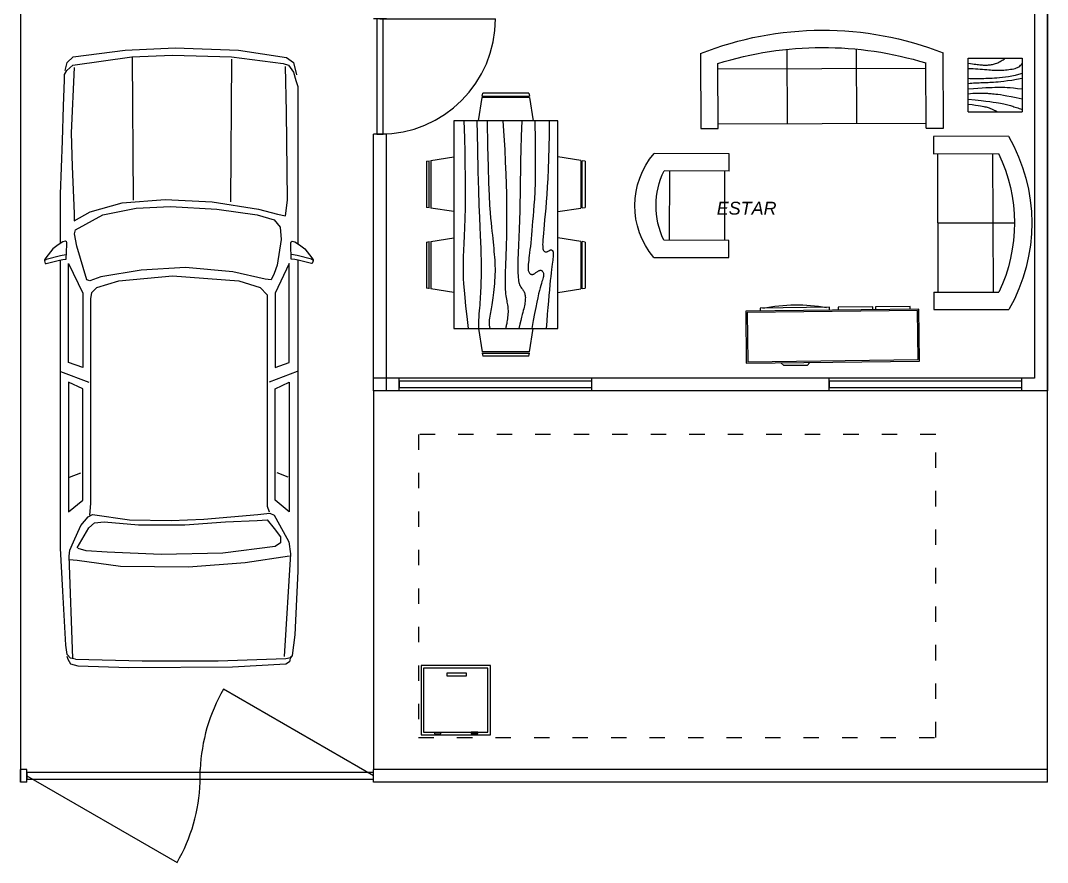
# Model space of a CAD drawing. Header units: millimetres. Extents: x 14669 to 29415, y 2716 to 7684.
# Drawn here: x 16208 to 17008, y 2716 to 3372 of the extents above; entities that cross this region are included whole.
import ezdxf

# ---------------------------------------------------------------- set-up
doc = ezdxf.new("R2010")
doc.units = ezdxf.units.MM
doc.linetypes.add('ACAD_ISO03W100', pattern=[30, 12, -18])
for name, color, linetype in [('linderos', 2, 'Continuous'), ('muebles', 1, 'Continuous'), ('muros_carga', 3, 'Continuous'), ('puertas', 2, 'Continuous'), ('ventanas', 1, 'Continuous')]:
    doc.layers.add(name, color=color, linetype=linetype)
doc.styles.add('CUADRO1', font='ariali.ttf', dxfattribs={"height": 1})

# ---------------------------------------------------------------- blocks, each defined once
blk = doc.blocks.new('Sofa - Roundback 7 ft.')
at = {"linetype": 'Continuous'}
for p, q in [((-12.00002, -32.4421), (-12.00003, -6.5971)), ((11.99997, -32.4421), (11.99998, -6.5971)), ((-36.000027, -34), (-36.000027, -11.4696)), ((-35.999844, -13.3819), (35.9998, -13.3819)), ((35.99998, -34), (35.99998, -11.4696)), ((-36.000027, -32.4421), (35.99998, -32.4421))]:
    blk.add_line(p, q, dxfattribs=at)
for points in [[(-36.000027, -34), (-42.000027, -34), (-42.000027, -8)], [(41.99998, -8), (41.99998, -34), (35.99998, -34)]]:
    blk.add_lwpolyline(points, dxfattribs=at)
for centre, radius, start, end in [((0, -114.25), 114.25, 68.43141, 111.5686), ((-0.00001, -127.1968), 121.1968, 72.72033, 107.2797)]:
    blk.add_arc(centre, radius, start, end, dxfattribs=at)
blk = doc.blocks.new('puerta 90 cm')
at = {"layer": 'puertas'}
blk.add_line((4022.33, 1290.63), (4112.33, 1290.63), dxfattribs=at)
blk.add_lwpolyline([(4019.83, 1290.63), (4019.83, 1200.63), (4024.83, 1200.63), (4024.83, 1290.63)], close=True, dxfattribs=at)
blk.add_arc((4022.33, 1290.63), 90, 270, 0, dxfattribs=at)
at = {"layer": 'ventanas'}
for p, q in [((4027.33, 1290.63), (4017.33, 1290.63)), ((4027.33, 1200.63), (4017.33, 1200.63))]:
    blk.add_line(p, q, dxfattribs=at)
blk = doc.blocks.new('saguan')
at = {"layer": 'puertas'}
for p, q in [((4272.52, 868.6), (4155.61, 936.1)), ((4002.52, 863.6), (4002.52, 873.6)), ((4137.52, 863.6), (4137.52, 873.6)), ((4272.52, 863.6), (4272.52, 873.6)), ((4002.52, 868.6), (4119.43, 801.1))]:
    blk.add_line(p, q, dxfattribs=at)
blk.add_lwpolyline([(4002.52, 866.1), (4272.52, 866.1), (4272.52, 871.1), (4002.52, 871.1)], close=True, dxfattribs=at)
for centre, start, end in [((4272.51, 868.4), 149.92575, 177.79494), ((4002.53, 868.79), 329.92575, 357.79494)]:
    blk.add_arc(centre, 135.09, start, end, dxfattribs=at)
blk = doc.blocks.new('CHFA03PL')
at = {"color": 0, "linetype": 'ByBlock'}
for points in [[(-1.6511, 1.2645), (-1.6727, 1.2583), (-1.6727, 1.2524), (-1.6599, 1.1996), (-1.6461, 1.1477), (-1.6421, 1.1214), (-1.6393, 1.0948), (-1.5249, 1.0912), (-1.5083, 1.0912), (-1.5023, 1.0937), (-1.4974, 1.1008), (-1.5023, 1.1214), (-1.527, 1.1586), (-1.5584, 1.1996), (-1.6285, 1.2535), (-1.6433, 1.2645), (-1.65, 1.2645), (-1.6373, 1.2524), (-1.6086, 1.1394), (-1.6008, 1.0971)], [(-4.7544, 1.024), (-4.7472, 1.0626), (-4.7192, 1.0884), (-4.6452, 1.0971), (-4.2256, 1.123), (-3.8908, 1.1401), (-3.4536, 1.1401), (-1.6449, 1.1401)], [(-2.5141, 1.1397), (-2.5976, 0.9197)], [(-1.5147, 1.1401), (-1.3757, 1.1401), (-1.1323, 1.1399), (-0.7157, 1.1239), (-0.4448, 1.1156), (-0.2398, 1.1076), (-0.2001, 1.1076), (-0.1671, 1.0914), (-0.1274, 1.0432), (-0.0613, 0.5829), (-0.048, 0.2681), (-0.0613, -0.1922), (-0.1141, -0.5957), (-0.1274, -0.636), (-0.1802, -0.6764), (-0.2463, -0.6927), (-0.2927, -0.7087), (-1.5182, -0.7087)], [(-4.7356, -0.652), (-4.7761, -0.6449), (-4.7933, -0.6168), (-4.8165, -0.2013), (-4.8221, 0.6085), (-4.8107, 1.0029), (-4.7933, 1.0592), (-4.7588, 1.0802), (-4.7356, 1.0873)], [(-4.7472, 1.045), (-3.9515, 1.0733), (-3.9052, 1.0663), (-3.842, 1.0381), (-3.715, 0.9817), (-3.6457, 0.9254), (-3.6285, 0.8902), (-3.669, 0.6014), (-3.6746, 0.2775), (-3.6632, 0.0241), (-3.6285, -0.3984), (-3.6169, -0.4901), (-3.6343, -0.5253), (-3.7092, -0.5674), (-3.842, -0.6378), (-3.9341, -0.652), (-4.7356, -0.6026)], [(-3.9515, -0.6449), (-4.0034, -0.2999), (-4.038, 0.1437), (-4.0322, 0.6719), (-3.9861, 1.0098), (-3.9803, 1.0733)], [(-3.3368, 1.069), (-3.3046, 0.9826)], [(-0.1437, 1.034), (-0.655, 1.0573), (-0.9172, 1.0496), (-1.2813, 1.034), (-1.339, 1.034), (-1.2686, 0.9092), (-1.1984, 0.6595), (-1.1727, 0.3239), (-1.192, -0.0429), (-1.2495, -0.4021), (-1.2879, -0.5502), (-1.3006, -0.6126), (-1.1791, -0.6282), (-0.489, -0.6204), (-0.1373, -0.6126)], [(-0.1694, 1.1042), (-0.1055, 1.0887), (-0.0608, 1.0418), (-0.0096, 0.636), (0.0096, 0.2459), (-0.0096, -0.2459), (-0.0671, -0.6204), (-0.1055, -0.6751), (-0.2014, -0.6986)], [(-1.6457, -0.7087), (-4.0689, -0.7087), (-4.2881, -0.6995), (-4.5656, -0.6851), (-4.727, -0.6659), (-4.7448, -0.6515), (-4.7527, -0.6154), (-4.7703, -0.0886), (-4.7703, 0.5029), (-4.7588, 1.024)], [(-3.888, 1.0098), (-3.7322, 0.9183), (-3.692, 0.876), (-3.6862, 0.7985), (-3.7092, 0.531), (-3.7092, 0.1718), (-3.6862, -0.1448), (-3.6746, -0.3913), (-3.669, -0.4688), (-3.738, -0.5253), (-3.8015, -0.5745), (-3.8476, -0.5745), (-3.8764, -0.5322), (-3.9285, -0.1238), (-3.9399, 0.355), (-3.9227, 0.7775), (-3.9111, 0.9394), (-3.8938, 1.0029)], [(-1.8005, 0.9355), (-1.5371, 1.0139), (-1.4407, 1.0297), (-1.4085, 1.0219), (-1.2928, 0.81), (-1.2413, 0.5509), (-1.2285, 0.2841), (-1.2478, -0.0769), (-1.2928, -0.3909), (-1.3313, -0.5244), (-1.3892, -0.5715), (-1.4856, -0.5793), (-1.6848, -0.5479), (-1.7492, -0.5244), (-1.8005, -0.5008), (-1.7942, -0.4537), (-1.7363, -0.2027), (-1.7041, 0.1663), (-1.7234, 0.5116), (-1.7749, 0.8257), (-1.8071, 0.9119), (-1.8005, 0.9355)], [(-3.6324, 0.9119), (-3.5426, 0.9042), (-1.9485, 0.9042), (-1.897, 0.8962), (-1.8584, 0.8571), (-1.8071, 0.6844), (-1.7685, 0.2683), (-1.8071, -0.2498), (-1.8584, -0.4144), (-1.9163, -0.4695), (-3.5619, -0.4695), (-3.6068, -0.4851)], [(-0.0671, 0.5813), (-1.1791, 0.5735)], [(-0.0799, -0.1913), (-1.192, -0.1835)], [(-3.3368, -0.6344), (-3.3046, -0.5479)], [(-2.5141, -0.705), (-2.5976, -0.4851)], [(-1.6511, -0.8278), (-1.6727, -0.8216), (-1.6727, -0.8157), (-1.6599, -0.7629), (-1.6461, -0.711), (-1.6421, -0.6847), (-1.6393, -0.6581), (-1.5249, -0.6545), (-1.5083, -0.6545), (-1.5023, -0.657), (-1.4974, -0.6641), (-1.5023, -0.6847), (-1.527, -0.7219), (-1.5584, -0.7629), (-1.6285, -0.8168), (-1.6433, -0.8278), (-1.65, -0.8278), (-1.6373, -0.8157), (-1.6086, -0.7027), (-1.6008, -0.6604)]]:
    blk.add_lwpolyline(points, dxfattribs=at)
for points in [[(-2.5976, 1.0768), (-3.6068, 1.0768), (-3.5167, 0.9668), (-2.6491, 0.9668)], [(-2.4433, 1.0768), (-1.6721, 1.0768), (-1.9033, 0.9668), (-2.4819, 0.9668)], [(-2.5976, -0.6421), (-3.6068, -0.6421), (-3.5167, -0.5322), (-2.6491, -0.5322)], [(-2.4433, -0.6421), (-1.6721, -0.6421), (-1.9033, -0.5322), (-2.4819, -0.5322)]]:
    blk.add_lwpolyline(points, close=True, dxfattribs=at)
blk = doc.blocks.new('tapa cisterna')
at = {"layer": 'puertas'}
for points in [[(7509.55, 6224.15), (7563.55, 6224.15), (7563.55, 6278.15), (7509.55, 6278.15)], [(7511.55, 6226.15), (7561.55, 6226.15), (7561.55, 6276.15), (7511.55, 6276.15)], [(7529.82, 6272.32), (7544.76, 6272.32), (7544.76, 6269.86), (7529.82, 6269.86)], [(7519.94, 6224.96), (7524.94, 6224.96), (7524.94, 6225.96), (7519.94, 6225.96)], [(7548.73, 6225.11), (7553.73, 6225.11), (7553.73, 6226.11), (7548.73, 6226.11)]]:
    blk.add_lwpolyline(points, close=True, dxfattribs=at)
blk = doc.blocks.new('sillon sencillo Roundback')
at = {"linetype": 'Continuous'}
for p, q in [((-1587.2, -510.5), (-1654.8, -510.5)), ((-1649.1, -582.5), (-1649.1, -510.5)), ((-1591.9, -582.5), (-1591.9, -510.5)), ((-1587.2, -582.5), (-1654.8, -582.5))]:
    blk.add_line(p, q, dxfattribs=at)
for points in [[(-1665.2, -492.5), (-1587.2, -492.5), (-1587.2, -510.5)], [(-1587.2, -582.5), (-1587.2, -600.5), (-1665.2, -600.5)]]:
    blk.add_lwpolyline(points, dxfattribs=at)
for centre, radius, start, end in [((-1601.5, -546.5), 83.5, 139.7034, 220.2963), ((-1579.9, -546.5), 83.1, 154.3191, 205.6787)]:
    blk.add_arc(centre, radius, start, end, dxfattribs=at)
blk = doc.blocks.new('Dining Set - 36 x 72 in.')
at = {"linetype": 'Continuous'}
for p, q in [((-22.2343, 26.00059), (-23.4847, 17.99762)), ((-22.2304, 26), (-5.7608, 26)), ((-22, 27.5), (-22.1562, 26.50042)), ((-5.8416, 26.5), (-22.1534, 26.5)), ((-22, 27.5), (-6, 27.5)), ((-5.8437, 26.49966), (-6, 27.5)), ((-4.5152, 17.99762), (-5.7655, 25.99926)), ((5.7657, 26.00059), (4.5153, 17.99762)), ((5.7696, 26), (22.2392, 26)), ((6, 27.5), (5.8438, 26.50042)), ((22.1584, 26.5), (5.8466, 26.5)), ((6, 27.5), (22, 27.5)), ((22.1563, 26.49966), (22, 27.5)), ((23.4848, 17.99762), (22.2345, 25.99926)), ((36, 18), (-36, 18)), ((-36, 18), (-36, -18)), ((36, -18), (36, 18)), ((-45.5, 8), (-44.5004, 8.15617)), ((-45.5, 8), (-45.5, -8)), ((-44.5, -8.15843), (-44.5, 8.15338)), ((-44.0006, 8.23428), (-35.9976, 9.48474)), ((-44, 8.23041), (-44, -8.23915)), ((44.0006, 8.23428), (35.9976, 9.48474)), ((44, 8.23041), (44, -8.23915)), ((44.5, -8.15843), (44.5, 8.15338)), ((45.5, 8), (44.5005, 8.15617)), ((45.5, 8), (45.5, -8)), ((-44.4997, -8.15631), (-45.5, -8)), ((-35.9976, -9.48476), (-43.9993, -8.2345)), ((35.9976, -9.48476), (43.9993, -8.2345)), ((44.4997, -8.15631), (45.5, -8)), ((-36, -18), (36, -18)), ((-22.2343, -26.0006), (-23.4847, -17.99762)), ((-4.5152, -17.99762), (-5.7655, -25.99928)), ((5.7657, -26.0006), (4.5153, -17.99762)), ((23.4848, -17.99762), (22.2345, -25.99928)), ((-22.2304, -26), (-5.7608, -26)), ((-22, -27.5), (-22.1562, -26.50044)), ((-5.8416, -26.5), (-22.1534, -26.5)), ((-22, -27.5), (-6, -27.5)), ((-5.8437, -26.49967), (-6, -27.5)), ((5.7696, -26), (22.2392, -26)), ((6, -27.5), (5.8438, -26.50044)), ((22.1584, -26.5), (5.8466, -26.5)), ((6, -27.5), (22, -27.5)), ((22.1563, -26.49967), (22, -27.5))]:
    blk.add_line(p, q, dxfattribs=at)
for points in [[(-36, 15), (-31.1772, 14.97754), (-26.8079, 14.91406), (-22.8538, 14.81543), (-19.276, 14.6875), (-16.0362, 14.53613), (-13.0957, 14.36718), (-10.4159, 14.18652), (-7.9583, 14), (-5.6904, 13.81315), (-3.6035, 13.63021), (-1.6954, 13.45508), (0.0365, 13.29166), (1.5945, 13.14388), (2.9811, 13.01562), (4.1988, 12.9108), (5.25, 12.83333), (6.1393, 12.78613), (6.8802, 12.76823), (7.4883, 12.77767), (7.9792, 12.8125), (8.3685, 12.87077), (8.6719, 12.95052), (8.9049, 13.0498), (9.0833, 13.16666), (9.2205, 13.29899), (9.3216, 13.44401), (9.3895, 13.59879), (9.4271, 13.76041), (9.4373, 13.92594), (9.4232, 14.09245), (9.3875, 14.257), (9.3333, 14.41666), (9.2638, 14.56917), (9.1836, 14.71484), (9.0975, 14.85465), (9.0104, 14.98958), (8.9272, 15.1206), (8.8529, 15.2487), (8.7922, 15.37483), (8.75, 15.5), (8.7305, 15.62467), (8.7344, 15.74739), (8.7617, 15.86621), (8.8125, 15.97916), (8.8867, 16.08431), (8.9844, 16.17968), (9.1055, 16.26334), (9.25, 16.33333), (9.4189, 16.38802), (9.6172, 16.42708), (9.8506, 16.45052), (10.125, 16.45833), (10.4463, 16.45052), (10.8203, 16.42708), (11.2529, 16.38802), (11.75, 16.33333), (12.3184, 16.26318), (12.9694, 16.17838), (13.7151, 16.07991), (14.5677, 15.96875), (15.5395, 15.84586), (16.6426, 15.71224), (17.8893, 15.56884), (19.2917, 15.41666), (20.859, 15.25667), (22.5879, 15.08984), (24.4721, 14.91715), (26.5052, 14.73958), (28.6809, 14.5581), (30.9929, 14.3737), (33.4347, 14.18733), (36, 14)], [(-36, 10), (-28.9766, 10.14274), (-23.1725, 10.20442), (-18.4241, 10.19775), (-14.5677, 10.13541), (-11.4399, 10.03011), (-8.877, 9.89453), (-6.7154, 9.74137), (-4.7917, 9.58333), (-2.9698, 9.43082), (-1.2246, 9.28515), (0.4415, 9.14534), (2.026, 9.01041), (3.5266, 8.87939), (4.9408, 8.7513), (6.266, 8.62516), (7.5, 8.5), (8.6411, 8.37549), (9.6914, 8.2539), (10.6538, 8.13818), (11.5312, 8.03125), (12.3267, 7.93603), (13.043, 7.85547), (13.6831, 7.79248), (14.25, 7.75), (14.7471, 7.7303), (15.1797, 7.73307), (15.5537, 7.75732), (15.875, 7.80208), (16.1494, 7.86637), (16.3828, 7.94922), (16.5811, 8.04964), (16.75, 8.16666), (16.8944, 8.29915), (17.0143, 8.44531), (17.1089, 8.60319), (17.1771, 8.77083), (17.218, 8.94629), (17.2305, 9.1276), (17.2137, 9.31282), (17.1667, 9.5), (17.0895, 9.6875), (16.987, 9.875), (16.8649, 10.0625), (16.7292, 10.25), (16.5856, 10.4375), (16.4401, 10.625), (16.2985, 10.8125), (16.1667, 11), (16.05, 11.18733), (15.9518, 11.3737), (15.8752, 11.5581), (15.8229, 11.73958), (15.798, 11.91715), (15.8034, 12.08984), (15.842, 12.25667), (15.9167, 12.41666), (16.0295, 12.56836), (16.1784, 12.70833), (16.3605, 12.83268), (16.5729, 12.9375), (16.8127, 13.01888), (17.0768, 13.07291), (17.3625, 13.0957), (17.6667, 13.08333), (17.9894, 13.03312), (18.3418, 12.94726), (18.7382, 12.82918), (19.1927, 12.68229), (19.7195, 12.51001), (20.3327, 12.31575), (21.0465, 12.10294), (21.875, 11.875), (22.8357, 11.63354), (23.959, 11.37304), (25.2786, 11.08618), (26.8282, 10.76562), (28.6414, 10.40405), (30.752, 9.99414), (33.1936, 9.52856), (36, 9)], [(-36, 5.5), (-30.7157, 5.3348), (-26.069, 5.20963), (-21.9946, 5.11767), (-18.4271, 5.05208), (-15.3009, 5.00602), (-12.5508, 4.97265), (-10.1112, 4.94515), (-7.9167, 4.91666), (-5.909, 4.88167), (-4.0586, 4.83984), (-2.3429, 4.79215), (-0.7396, 4.73958), (0.7739, 4.6831), (2.22, 4.6237), (3.6213, 4.56233), (5, 4.5), (6.373, 4.43782), (7.7344, 4.3776), (9.0723, 4.32129), (10.375, 4.27083), (11.6309, 4.22819), (12.8281, 4.19531), (13.9551, 4.17415), (15, 4.16666), (15.954, 4.17448), (16.819, 4.19791), (17.6001, 4.23698), (18.3021, 4.29166), (18.9299, 4.36198), (19.4883, 4.44791), (19.9823, 4.54948), (20.4167, 4.66666), (20.7969, 4.79899), (21.1302, 4.94401), (21.4245, 5.09879), (21.6875, 5.26041), (21.9271, 5.42594), (22.1511, 5.59245), (22.3672, 5.757), (22.5834, 5.91666), (22.8065, 6.06868), (23.0404, 6.21093), (23.2879, 6.34147), (23.5521, 6.45833), (23.8358, 6.55957), (24.142, 6.64323), (24.4735, 6.70735), (24.8334, 6.75), (25.2235, 6.76969), (25.642, 6.76692), (26.0858, 6.74267), (26.5521, 6.69791), (27.0379, 6.63362), (27.5404, 6.55078), (28.0565, 6.45036), (28.5834, 6.33333), (29.1242, 6.19987), (29.7071, 6.04687), (30.3661, 5.87044), (31.1354, 5.66666), (32.0493, 5.43164), (33.142, 5.16146), (34.4475, 4.85221), (36, 4.5)], [(-36, -1), (-30.7915, -0.6591), (-26.0195, -0.38216), (-21.6519, -0.16284), (-17.6563, 0.00521), (-14.0005, 0.12833), (-10.6523, 0.21289), (-7.5796, 0.26522), (-4.75, 0.29166), (-2.134, 0.29793), (0.2878, 0.28711), (2.5317, 0.26163), (4.6146, 0.22396), (6.5529, 0.17651), (8.3633, 0.12174), (10.0623, 0.06209), (11.6667, 0), (13.1899, -0.06201), (14.6341, -0.1211), (15.9982, -0.17432), (17.2813, -0.21875), (18.4823, -0.25147), (19.6003, -0.26953), (20.6343, -0.27002), (21.5834, -0.25), (22.4481, -0.20768), (23.2357, -0.14584), (23.9549, -0.06836), (24.6146, 0.02083), (25.2235, 0.11784), (25.7904, 0.21875), (26.3241, 0.31966), (26.8334, 0.41666), (27.3265, 0.50618), (27.8099, 0.58593), (28.2894, 0.65397), (28.7709, 0.70833), (29.2601, 0.74707), (29.763, 0.76823), (30.2855, 0.76985), (30.8334, 0.75), (31.4088, 0.70784), (31.9994, 0.64713), (32.589, 0.57275), (33.1615, 0.48958), (33.7008, 0.4025), (34.1908, 0.3164), (34.6153, 0.23616), (34.9584, 0.16666), (35.2099, 0.11165), (35.3848, 0.07031), (35.504, 0.04069), (35.5886, 0.02083), (35.6594, 0.00879), (35.7377, 0.0026), (35.8442, 0.00032), (36, 0)], [(-36, -6.5), (-27.1843, -6.31267), (-20.084, -6.1263), (-14.469, -5.9419), (-10.1094, -5.76042), (-6.7752, -5.58285), (-4.2363, -5.41016), (-2.2629, -5.24333), (-0.625, -5.08334), (0.8708, -4.93099), (2.2715, -4.78646), (3.5872, -4.64974), (4.8281, -4.52084), (6.0046, -4.39974), (7.127, -4.28646), (8.2053, -4.18099), (9.25, -4.08334), (10.2705, -3.99382), (11.2734, -3.91407), (12.2647, -3.84603), (13.25, -3.79167), (14.2354, -3.75293), (15.2266, -3.73177), (16.2295, -3.73015), (17.25, -3.75), (18.2912, -3.79248), (19.3451, -3.85547), (20.4009, -3.93604), (21.4479, -4.03125), (22.4754, -4.13819), (23.4727, -4.25391), (24.4289, -4.37549), (25.3334, -4.5), (26.1785, -4.62492), (26.9694, -4.74935), (27.7145, -4.87281), (28.4219, -4.99479), (29.1, -5.11483), (29.7572, -5.23242), (30.4016, -5.34709), (31.0417, -5.45834), (31.6837, -5.56437), (32.3262, -5.65821), (32.9658, -5.73153), (33.599, -5.77604), (34.2224, -5.78345), (34.8327, -5.74545), (35.4264, -5.65373), (36, -5.5)], [(-36, -10), (-26.4022, -9.81299), (-18.4675, -9.62891), (-11.9839, -9.45069), (-6.7396, -9.28125), (-2.5226, -9.12354), (0.8789, -8.98047), (3.6769, -8.85498), (6.0833, -8.75), (8.2767, -8.66765), (10.3021, -8.60677), (12.1712, -8.56543), (13.8958, -8.54167), (15.4876, -8.53353), (16.9583, -8.53907), (18.3197, -8.55632), (19.5834, -8.58334), (20.7616, -8.61841), (21.8685, -8.66081), (22.9188, -8.71004), (23.9271, -8.76563), (24.9081, -8.82707), (25.8763, -8.89388), (26.8465, -8.96558), (27.8334, -9.04167), (28.8474, -9.12118), (29.8828, -9.20117), (30.93, -9.27824), (31.9792, -9.34896), (33.0205, -9.40991), (34.0443, -9.45768), (35.0407, -9.48885), (36, -9.5)], [(-36, -14.5), (-30.0881, -14.33513), (-25.0332, -14.21224), (-20.7312, -14.12647), (-17.0781, -14.07292), (-13.97, -14.04671), (-11.3027, -14.04297), (-8.9724, -14.05681), (-6.875, -14.08334), (-4.9224, -14.11833), (-3.0905, -14.16016), (-1.3709, -14.20785), (0.2448, -14.26042), (1.7647, -14.3169), (3.1973, -14.3763), (4.5507, -14.43767), (5.8333, -14.5), (7.0554, -14.5621), (8.235, -14.62175), (9.3922, -14.67652), (10.5469, -14.72396), (11.7192, -14.76164), (12.929, -14.78711), (14.1965, -14.79794), (15.5417, -14.79167), (16.9933, -14.76424), (18.6152, -14.70508), (20.4804, -14.60197), (22.6615, -14.44271), (25.2312, -14.21509), (28.2624, -13.9069), (31.8277, -13.50594), (36, -13)]]:
    blk.add_lwpolyline(points, dxfattribs=at)
blk = doc.blocks.new('Entertainment Center')
at = {"linetype": 'Continuous'}
for p, q in [((-4, 0), (-5, -1)), ((4, 0), (-4, 0)), ((5, -1), (4, 0)), ((-17, -19), (-17, -1)), ((-17, -1), (43, -1)), ((-16.5, -18.5), (-16.5, -1.5)), ((-16.5, -1.5), (42.5, -1.5)), ((42.5, -1.5), (42.5, -18.5)), ((43, -1), (43, -19)), ((43, -19), (-17, -19)), ((42.5, -18.5), (-16.5, -18.5)), ((-12, -20), (-12, -19)), ((12, -20), (-12, -20)), ((12, -19), (12, -20)), ((15, -20), (15, -19)), ((27, -20), (15, -20)), ((27, -19), (27, -20)), ((28, -20), (28, -19)), ((40, -20), (28, -20)), ((40, -19), (40, -20))]:
    blk.add_line(p, q, dxfattribs=at)
blk.add_arc((0, 40), 61, 259.6111, 280.3889, dxfattribs=at)
blk = doc.blocks.new('Sofa - Roundback Loveseat 5 ft.')
at = {"linetype": 'Continuous'}
for p, q in [((0, -32.44198), (0, -5.99998)), ((-24, -33.99998), (-24, -11.46958)), ((-23.9998, -13.38178), (23.99986, -13.38178)), ((24.00004, -33.99998), (24.00004, -11.46958)), ((-24, -32.44198), (24.00004, -32.44198))]:
    blk.add_line(p, q, dxfattribs=at)
for points in [[(-24, -33.99998), (-30, -33.99998), (-30, -7.99998)], [(30.00004, -7.99998), (30.00004, -33.99998), (24.00004, -33.99998)]]:
    blk.add_lwpolyline(points, dxfattribs=at)
for centre, radius, start, end in [((0, -60.24998), 60.24998, 60.13715, 119.8628), ((0, -61.38438), 55.38444, 64.32083, 115.6792)]:
    blk.add_arc(centre, radius, start, end, dxfattribs=at)
blk = doc.blocks.new('Table - Square Woodgrain 42 x 42 in.')
at = {"linetype": 'Continuous'}
blk.add_line((0, -42), (42, -42), dxfattribs=at)
for points in [[(0, -4), (1.704, -4.2172), (3.2358, -4.4188), (4.615, -4.604), (5.8615, -4.7721), (6.9951, -4.9224), (8.0357, -5.0541), (9.0031, -5.1667), (9.9171, -5.2594), (10.7951, -5.3316), (11.6445, -5.3836), (12.4702, -5.4157), (13.277, -5.4283), (14.0698, -5.4217), (14.8535, -5.3964), (15.6331, -5.3526), (16.4133, -5.2908), (17.1986, -5.2103), (17.9913, -5.1062), (18.793, -4.9727), (19.6056, -4.8038), (20.4307, -4.5937), (21.2701, -4.3365), (22.1256, -4.0262), (22.9989, -3.6571), (23.888, -3.2272), (24.7756, -2.7516), (25.6408, -2.2491), (26.4624, -1.7387), (27.2195, -1.2395), (27.891, -0.7703), (28.456, -0.3501), (28.8934, 0.002)], [(0, -42), (0, 0), (42, 0), (42, -42)], [(0, -8), (1.8203, -8.1001), (3.6741, -8.2149), (5.5411, -8.3408), (7.4011, -8.4741), (9.2339, -8.6112), (11.0193, -8.7484), (12.7371, -8.8821), (14.3671, -9.0086), (15.8954, -9.1246), (17.3337, -9.2278), (18.6997, -9.3159), (20.0116, -9.387), (21.2871, -9.4389), (22.5442, -9.4696), (23.8008, -9.477), (25.0749, -9.459), (26.3791, -9.4137), (27.7049, -9.3403), (29.0383, -9.2382), (30.3655, -9.1068), (31.6728, -8.9455), (32.9461, -8.7535), (34.1717, -8.5304), (35.3358, -8.2756), (36.4268, -7.9863), (37.443, -7.6521), (38.3849, -7.2603), (39.253, -6.7986), (40.048, -6.2542), (40.7705, -5.6147), (41.421, -4.8674), (42, -4)], [(42, -12), (39.1784, -12.8621), (36.4519, -13.5654), (33.8246, -14.1294), (31.3004, -14.5731), (28.8832, -14.9161), (26.577, -15.1775), (24.3858, -15.3768), (22.3136, -15.5332), (20.3622, -15.6632), (18.5254, -15.7718), (16.7947, -15.8612), (15.1618, -15.9338), (13.6183, -15.9916), (12.1558, -16.0369), (10.7659, -16.0718), (9.4403, -16.0987), (8.1703, -16.1191), (6.9461, -16.1325), (5.7577, -16.1377), (4.595, -16.1335), (3.4479, -16.1188), (2.3064, -16.0924), (1.1604, -16.0532), (0, -16)], [(42, -16), (37.6529, -16.7365), (33.8802, -17.329), (30.6179, -17.7961), (27.8015, -18.1561), (25.3668, -18.4275), (23.2497, -18.6288), (21.3859, -18.7785), (19.7111, -18.8949), (18.1693, -18.9939), (16.7375, -19.0795), (15.401, -19.1534), (14.1449, -19.217), (12.9544, -19.2717), (11.8148, -19.3191), (10.7113, -19.3606), (9.6291, -19.3976), (8.5534, -19.4323), (7.47, -19.4689), (6.3643, -19.5122), (5.222, -19.5672), (4.0288, -19.6386), (2.7703, -19.7313), (1.4321, -19.8501), (0, -20)], [(0, -24), (3.9243, -23.6805), (7.4766, -23.4138), (10.6891, -23.1954), (13.5943, -23.0205), (16.2247, -22.8847), (18.6125, -22.7832), (20.7903, -22.7116), (22.7903, -22.6651), (24.6563, -22.642), (26.4764, -22.6507), (28.35, -22.7024), (30.3766, -22.8084), (32.6555, -22.98), (35.2861, -23.2283), (38.3678, -23.5645), (42, -24)], [(42, -32), (37.392, -31.017), (33.4585, -30.2231), (30.1291, -29.5949), (27.3334, -29.109), (25.0009, -28.742), (23.0612, -28.4707), (21.4439, -28.2716), (20.0786, -28.1215), (18.8998, -28.0002), (17.8609, -27.9014), (16.9206, -27.8219), (16.0371, -27.7588), (15.1691, -27.709), (14.2748, -27.6693), (13.3128, -27.6368), (12.2415, -27.6083), (11.0295, -27.5824), (9.6867, -27.5643), (8.233, -27.5608), (6.6884, -27.5787), (5.0728, -27.6248), (3.4062, -27.7058), (1.7086, -27.8286), (0, -28)], [(0, -32), (5.4026, -32.5358), (9.9494, -33.019), (13.7424, -33.4553), (16.8834, -33.8505), (19.4743, -34.2106), (21.6171, -34.5413), (23.4136, -34.8486), (24.9657, -35.1382), (26.3614, -35.4156), (27.6332, -35.6841), (28.7995, -35.9467), (29.8788, -36.2064), (30.8897, -36.4661), (31.8507, -36.7288), (32.7802, -36.9973), (33.6968, -37.2747), (34.6175, -37.5635), (35.5531, -37.8651), (36.5128, -38.1805), (37.506, -38.5108), (38.5421, -38.8568), (39.6302, -39.2197), (40.7797, -39.6004), (42, -40)], [(0, -36), (3.0098, -36.2857), (5.5354, -36.5643), (7.6368, -36.8359), (9.374, -37.1009), (10.807, -37.3597), (11.9957, -37.6126), (13.0002, -37.8599), (13.8804, -38.102), (14.6874, -38.3393), (15.4365, -38.5729), (16.1338, -38.8041), (16.7858, -39.0341), (17.3987, -39.264), (17.9787, -39.4952), (18.5322, -39.7288), (19.0655, -39.9662), (19.5832, -40.2081), (20.0842, -40.4544), (20.5657, -40.7046), (21.0249, -40.9581), (21.459, -41.2144), (21.8653, -41.4731), (22.2409, -41.7335), (22.5831, -41.9951)]]:
    blk.add_lwpolyline(points, dxfattribs=at)

msp = doc.modelspace()

# ---------------------------------------------------------------- linework, layer by layer
at = {"layer": 'linderos'}
msp.add_lwpolyline([(17007.95, 2778.83), (17007.95, 4278.83), (16207.95, 4278.83), (16207.95, 2778.83)], dxfattribs=at)
at = {"layer": 'muros_carga'}
for p, q in [((16997.95, 3383.83), (16997.95, 3093.83)), ((17007.95, 3383.83), (17007.95, 3083.83)), ((16482.95, 3083.83), (16482.95, 3283.83)), ((16492.95, 3083.83), (16492.95, 3283.97)), ((16997.95, 3093.83), (16482.95, 3093.83)), ((17007.95, 3083.83), (16482.95, 3083.83)), ((16482.95, 3083.83), (16482.95, 2788.83)), ((16212.95, 2788.83), (16207.95, 2788.83)), ((16207.95, 2778.83), (16207.95, 2788.83)), ((17007.95, 2788.83), (16482.95, 2788.83)), ((16212.95, 2778.83), (16207.95, 2778.83)), ((17007.95, 2778.83), (16482.95, 2778.83))]:
    msp.add_line(p, q, dxfattribs=at)
at = {"layer": 'muros_carga', "linetype": 'ACAD_ISO03W100'}
msp.add_lwpolyline([(16517.95, 2813.83), (16920.91, 2813.83), (16920.91, 3049.93), (16517.95, 3049.93)], close=True, dxfattribs=at)
at = {"layer": 'ventanas'}
for p, q in [((16502.95, 3083.83), (16502.95, 3093.83)), ((16652.95, 3083.83), (16652.95, 3093.83)), ((16837.95, 3083.83), (16837.95, 3093.83)), ((16987.95, 3083.83), (16987.95, 3093.83))]:
    msp.add_line(p, q, dxfattribs=at)
for points in [[(16502.95, 3086.33), (16652.95, 3086.33), (16652.95, 3091.33), (16502.95, 3091.33)], [(16837.95, 3086.33), (16987.95, 3086.33), (16987.95, 3091.33), (16837.95, 3091.33)]]:
    msp.add_lwpolyline(points, close=True, dxfattribs=at)

# ---------------------------------------------------------------- block references
at = {"layer": 'muebles'}
for name, p, xscale, yscale, zscale, rotation in [('Sofa - Roundback 7 ft.', (16832.18, 3364.92), -2.249999999999944, 2.25, 2.25, 0.1495556463136172), ('CHFA03PL', (16353.07, 3350.29), 100, 100, 100, 90), ('Dining Set - 36 x 72 in.', (16585.97, 3213.32), 2.25, 2.25, 2.25, 270), ('Sofa - Roundback Loveseat 5 ft.', (16995.75, 3214.87), -2.249999999998787, 2.25, 2.25, 270.1686801240212), ('sillon sencillo Roundback', (17948.84, 2814.13), -0.7499999999996186, 0.75, 0.75, 179.8013773539899), ('Entertainment Center', (16811.63, 3103.61), -2.250000000000041, 2.25, 2.25, 180.6938303251133)]:
    msp.add_blockref(name, p, dxfattribs=dict(at, xscale=xscale, yscale=yscale, zscale=zscale, rotation=rotation))
msp.add_blockref('Table - Square Woodgrain 42 x 42 in.', (16946.29, 3343.14), dxfattribs=at)
at = {"layer": 'puertas'}
for name, p in [('tapa cisterna', (9010.4, -3408.32)), ('saguan', (12210.43, 1915.23))]:
    msp.add_blockref(name, p, dxfattribs=at)
at = {"layer": 'ventanas'}
msp.add_blockref('puerta 90 cm', (12465.62, 2083.2), dxfattribs=at)

# ---------------------------------------------------------------- texts
at = {"style": 'CUADRO1'}
msp.add_text('ESTAR', height=10, dxfattribs=at).set_placement((16750.32, 3221.18))

doc.saveas('drawing.dxf')
